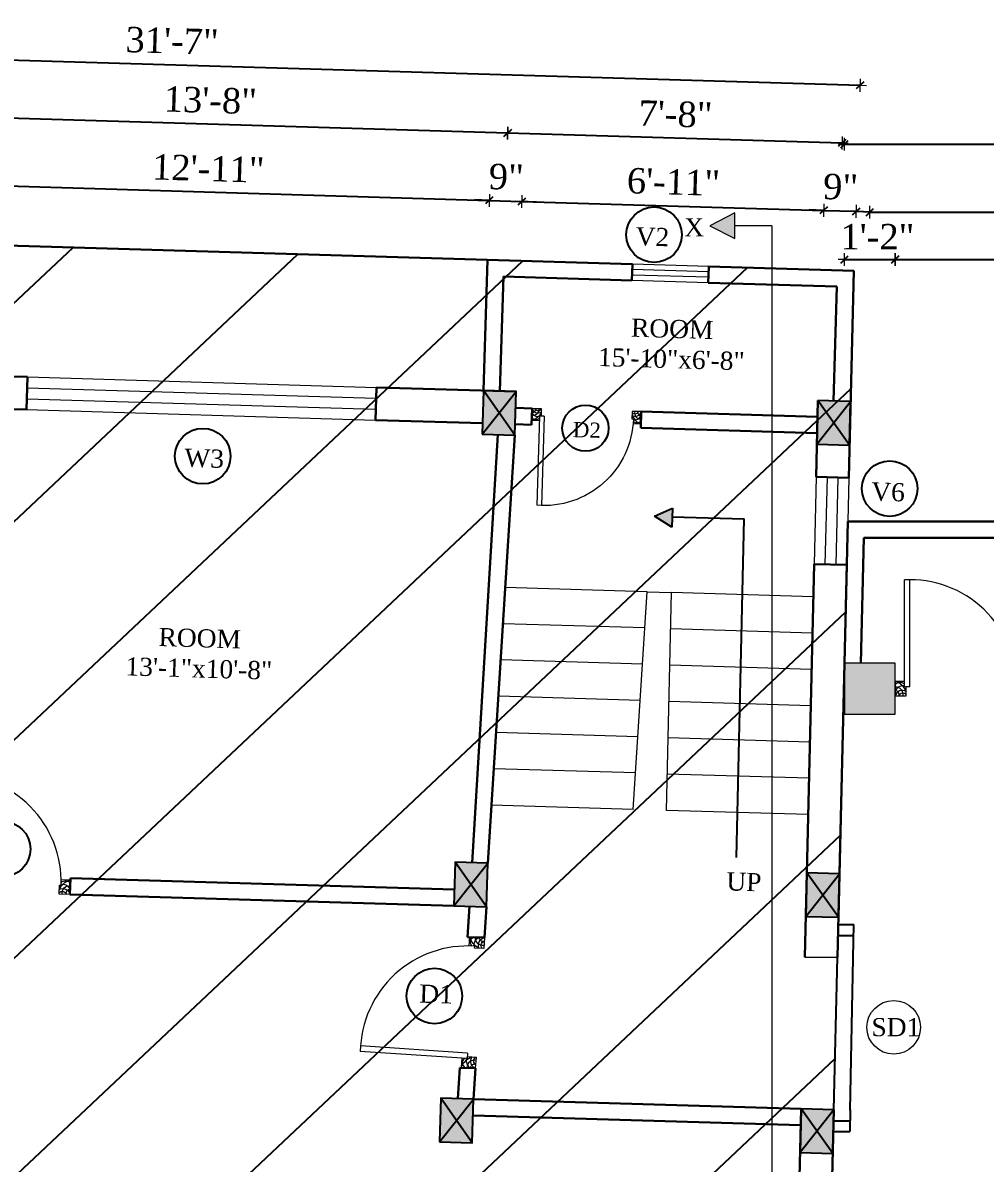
# Model space of a CAD drawing. Header units: inches. Extents: x 4069 to 291496, y -47643 to 12535.
# Drawn here: x 120166.6 to 120431.3, y -27984.9 to -27671.1 of the extents above; entities that cross this region are included whole.
import ezdxf

# ---------------------------------------------------------------- set-up
doc = ezdxf.new("R2010")
doc.units = ezdxf.units.IN
doc.header["$LTSCALE"] = 5
doc.header["$MEASUREMENT"] = 0
for name, color, linetype, lineweight in [('A-WALL', 7, 'Continuous', 9), ('Dimension', 7, 'Continuous', 18), ('DOOR', 62, 'Continuous', 0), ('Dw', 2, 'Continuous', 18), ('tefriş', 30, 'Continuous', 9)]:
    doc.layers.add(name, color=color, linetype=linetype, lineweight=lineweight)
doc.layers.add('dim line', color=7, linetype='Continuous', lineweight=15, true_color=0xfab2b2)
doc.layers.add('TEXT', color=6, linetype='Continuous')
doc.layers.add('WALL', color=7, linetype='Continuous')
doc.styles.add('ordinary', font='times.ttf')
doc.dimstyles.new('Copy of 96', dxfattribs={"dimtxt": 7, "dimasz": 4, "dimexe": 0.5, "dimexo": 0.5, "dimgap": 3, "dimtad": 1, "dimdec": 1, "dimzin": 11, "dimdsep": 46, "dimlunit": 4, "dimtxsty": 'ordinary', "dimblk": 'OBLIQUE', "dimcen": 0.09, "dimse1": 1, "dimse2": 1, "dimclrt": 6, "dimazin": 0, "dimtfac": 1, "dimtdec": 1, "dimtix": 1, "dimtmove": 2, "dimatfit": 3, "dimldrblk": 'leader', "dimfxl": 0.5, "dimfxlon": 1, "dimtolj": 1, "dimtzin": 0, "dimarcsym": 0})

# ---------------------------------------------------------------- blocks, each defined once
blk = doc.blocks.new('C1a')
at = {"color": 1, "ltscale": 5}
for p, q in [((18657.75, 4625.76), (18648.75, 4625.76)), ((18648.75, 4625.76), (18648.82, 4613.76)), ((18657.82, 4613.76), (18657.75, 4625.76)), ((18648.82, 4613.76), (18657.82, 4613.76))]:
    blk.add_line(p, q, dxfattribs=at)
blk = doc.blocks.new('A$C27B36B59')
at = {"layer": 'DOOR'}
for p, q in [((0, 4), (0, 0)), ((2.5, 4), (0, 4)), ((2.5, 2.5), (2.5, 4)), ((0, 0), (3, 0)), ((3, 2.5), (2.5, 2.5)), ((3, 0), (3, 2.5))]:
    blk.add_line(p, q, dxfattribs=at)
for centre, radius, start, end in [((-1.4, -0.54), 4.75, 22.1411, 72.838), ((1.34, 2.09), 1.64, 45.138, 144.8948), ((2.21, 0.3), 2.49, 83.3149, 152.658), ((0.13, 0.37), 2.05, 349.4875, 93.6805), ((1.96, -0.47), 2.01, 58.7447, 166.495), ((-0.06, 0.32), 1.13, 343.542, 86.947), ((2.08, -0.4), 1.17, 38.2816, 160.1519)]:
    blk.add_arc(centre, radius, start, end, dxfattribs=at)
blk = doc.blocks.new('D2')
at = {"layer": 'DOOR'}
for p, q in [((74473.95, 24047.59), (74473.95, 24018.09)), ((74473.95, 24047.59), (74475.45, 24047.59)), ((74475.45, 24047.59), (74475.45, 24018.13))]:
    blk.add_line(p, q, dxfattribs=at)
blk.add_arc((74473.95, 24047.59), 29.5, 180, 272.9146, dxfattribs=at)
at = {"layer": 'DOOR', "xscale": -1, "rotation": 180}
blk.add_blockref('A$C27B36B59', (74441.95, 24050.09), dxfattribs=at)
at = {"layer": 'DOOR', "rotation": 180}
blk.add_blockref('A$C27B36B59', (74477.95, 24050.09), dxfattribs=at)
blk = doc.blocks.new('oblique')
at = {"color": 0, "lineweight": -2}
blk.add_line((0.25, 0.25), (-0.25, -0.25), dxfattribs=at)
at = {"layer": 'dim line', "lineweight": 9}
for p, q in [((-0.4375, 0), (0.4375, 0)), ((0, 0.4375), (0, -0.4375))]:
    blk.add_line(p, q, dxfattribs=at)
blk = doc.blocks.new('*D5328')
at = {"layer": 'A-WALL', "color": 0, "lineweight": -2, "ltscale": 50, "transparency": 16777216}
blk.add_line((120139.94, -27715.31), (120294.87, -27719.94), dxfattribs=at)
at = {"layer": 'Defpoints', "color": 0, "ltscale": 50, "transparency": 16777216}
for p in [(120294.87, -27719.94), (120138.38, -27767.66), (120293.31, -27772.29)]:
    blk.add_point(p, dxfattribs=at)
at = {"layer": 'A-WALL', "color": 0, "lineweight": -2, "ltscale": 50, "transparency": 16777216, "xscale": 4, "yscale": 4, "zscale": 4}
for p, rotation in [((120139.94, -27715.31), 178.2899854279601), ((120294.87, -27719.94), 358.2899854279601)]:
    blk.add_blockref('oblique', p, dxfattribs=dict(at, rotation=rotation))
at = {"layer": 'A-WALL', "color": 6, "ltscale": 50, "transparency": 16777216, "insert": (120217.6, -27711.13), "char_height": 7, "attachment_point": 5, "rotation": 358.29, "style": 'ordinary'}
blk.add_mtext('\\A1;12\'-11"', dxfattribs=at)
blk = doc.blocks.new('_OBLIQUE')
at = {"color": 0, "linetype": 'ByBlock'}
blk.add_line((-0.5, -0.5), (0.5, 0.5), dxfattribs=at)
blk = doc.blocks.new('leader')
at = {"layer": 'Dimension'}
for p, q in [((0, -4.328), (0, 4.328)), ((-4.424, 0), (4.424, 0))]:
    blk.add_line(p, q, dxfattribs=at)
blk = doc.blocks.new('*D5329')
at = {"layer": 'A-WALL', "color": 0, "lineweight": -2, "ltscale": 50, "transparency": 16777216}
for p, q in [((120294.87, -27719.94), (120290.87, -27719.82)), ((120294.87, -27719.94), (120303.86, -27720.21)), ((120303.86, -27720.21), (120307.86, -27720.32))]:
    blk.add_line(p, q, dxfattribs=at)
at = {"layer": 'Defpoints', "color": 0, "ltscale": 50, "transparency": 16777216}
for p in [(120303.86, -27720.21), (120293.31, -27772.29), (120302.3, -27772.55)]:
    blk.add_point(p, dxfattribs=at)
at = {"layer": 'A-WALL', "color": 0, "lineweight": -2, "ltscale": 50, "transparency": 16777216, "xscale": 4, "yscale": 4, "zscale": 4}
for p, rotation in [((120294.87, -27719.94), 358.2899854279601), ((120303.86, -27720.21), 178.2899854279601)]:
    blk.add_blockref('oblique', p, dxfattribs=dict(at, rotation=rotation))
at = {"layer": 'A-WALL', "color": 6, "ltscale": 50, "transparency": 16777216, "insert": (120299.56, -27713.5), "char_height": 7, "attachment_point": 5, "rotation": 358.29, "style": 'ordinary'}
blk.add_mtext('\\A1;9"', dxfattribs=at)
blk = doc.blocks.new('*D5330')
at = {"layer": 'A-WALL', "color": 0, "lineweight": -2, "ltscale": 50, "transparency": 16777216}
blk.add_line((120303.86, -27720.21), (120386.83, -27722.68), dxfattribs=at)
at = {"layer": 'Defpoints', "color": 0, "ltscale": 50, "transparency": 16777216}
for p in [(120386.83, -27722.68), (120302.3, -27772.55), (120385.27, -27775.03)]:
    blk.add_point(p, dxfattribs=at)
at = {"layer": 'A-WALL', "color": 0, "lineweight": -2, "ltscale": 50, "transparency": 16777216, "xscale": 4, "yscale": 4, "zscale": 4}
for p, rotation in [((120303.86, -27720.21), 178.2899854279601), ((120386.83, -27722.68), 358.2899854279601)]:
    blk.add_blockref('oblique', p, dxfattribs=dict(at, rotation=rotation))
at = {"layer": 'A-WALL', "color": 6, "ltscale": 50, "transparency": 16777216, "insert": (120345.54, -27714.89), "char_height": 7, "attachment_point": 5, "rotation": 358.29, "style": 'ordinary'}
blk.add_mtext('\\A1;6\'-11"', dxfattribs=at)
blk = doc.blocks.new('*D5331')
at = {"layer": 'A-WALL', "color": 0, "lineweight": -2, "ltscale": 50, "transparency": 16777216}
for p, q in [((120386.83, -27722.68), (120382.83, -27722.56)), ((120386.83, -27722.68), (120395.82, -27722.95)), ((120395.82, -27722.95), (120399.82, -27723.07))]:
    blk.add_line(p, q, dxfattribs=at)
at = {"layer": 'Defpoints', "color": 0, "ltscale": 50, "transparency": 16777216}
for p in [(120395.82, -27722.95), (120385.27, -27775.03), (120394.26, -27775.3)]:
    blk.add_point(p, dxfattribs=at)
at = {"layer": 'A-WALL', "color": 0, "lineweight": -2, "ltscale": 50, "transparency": 16777216, "xscale": 4, "yscale": 4, "zscale": 4}
for p, rotation in [((120386.83, -27722.68), 358.2899854279601), ((120395.82, -27722.95), 178.2899854279601)]:
    blk.add_blockref('oblique', p, dxfattribs=dict(at, rotation=rotation))
at = {"layer": 'A-WALL', "color": 6, "ltscale": 50, "transparency": 16777216, "insert": (120391.52, -27716.25), "char_height": 7, "attachment_point": 5, "rotation": 358.29, "style": 'ordinary'}
blk.add_mtext('\\A1;9"', dxfattribs=at)
blk = doc.blocks.new('*D5332')
at = {"layer": 'A-WALL', "color": 0, "lineweight": -2, "ltscale": 50, "transparency": 16777216}
blk.add_line((120391.88, -27704.15), (120299.92, -27701.4), dxfattribs=at)
at = {"layer": 'Defpoints', "color": 0, "ltscale": 50, "transparency": 16777216}
for p in [(120299.92, -27701.4), (120297.8, -27772.42), (120389.76, -27775.17)]:
    blk.add_point(p, dxfattribs=at)
at = {"layer": 'A-WALL', "color": 0, "lineweight": -2, "ltscale": 50, "transparency": 16777216, "xscale": 4, "yscale": 4, "zscale": 4}
for p, rotation in [((120299.92, -27701.4), 178.2899854279555), ((120391.88, -27704.15), 358.2899854279555)]:
    blk.add_blockref('oblique', p, dxfattribs=dict(at, rotation=rotation))
at = {"layer": 'A-WALL', "color": 6, "ltscale": 50, "transparency": 16777216, "insert": (120346.1, -27696.21), "char_height": 7, "attachment_point": 5, "rotation": 358.29, "style": 'ordinary'}
blk.add_mtext('\\A1;7\'-8"', dxfattribs=at)
blk = doc.blocks.new('*D5333')
at = {"layer": 'A-WALL', "color": 0, "lineweight": -2, "ltscale": 50, "transparency": 16777216}
blk.add_line((120299.92, -27701.4), (120136, -27696.51), dxfattribs=at)
at = {"layer": 'Defpoints', "color": 0, "ltscale": 50, "transparency": 16777216}
for p in [(120136, -27696.51), (120133.88, -27767.53), (120297.8, -27772.42)]:
    blk.add_point(p, dxfattribs=at)
at = {"layer": 'A-WALL', "color": 0, "lineweight": -2, "ltscale": 50, "transparency": 16777216, "xscale": 4, "yscale": 4, "zscale": 4}
for p, rotation in [((120136, -27696.51), 178.2899854279599), ((120299.92, -27701.4), 358.2899854279599)]:
    blk.add_blockref('oblique', p, dxfattribs=dict(at, rotation=rotation))
at = {"layer": 'A-WALL', "color": 6, "ltscale": 50, "transparency": 16777216, "insert": (120218.16, -27692.4), "char_height": 7, "attachment_point": 5, "rotation": 358.29, "style": 'ordinary'}
blk.add_mtext('\\A1;13\'-8"', dxfattribs=at)
blk = doc.blocks.new('*D5335')
at = {"layer": 'A-WALL', "color": 0, "lineweight": -2, "ltscale": 50, "transparency": 16777216}
blk.add_line((120018.03, -27676.96), (120396.86, -27688.27), dxfattribs=at)
at = {"layer": 'Defpoints', "color": 0, "ltscale": 50, "transparency": 16777216}
for p in [(120396.86, -27688.27), (120015.43, -27763.99), (120394.26, -27775.3)]:
    blk.add_point(p, dxfattribs=at)
at = {"layer": 'A-WALL', "color": 0, "lineweight": -2, "ltscale": 50, "transparency": 16777216, "xscale": 4, "yscale": 4, "zscale": 4}
for p, rotation in [((120018.03, -27676.96), 178.2899854279599), ((120396.86, -27688.27), 358.2899854279599)]:
    blk.add_blockref('oblique', p, dxfattribs=dict(at, rotation=rotation))
at = {"layer": 'A-WALL', "color": 6, "ltscale": 50, "transparency": 16777216, "insert": (120207.64, -27676.05), "char_height": 7, "attachment_point": 5, "rotation": 358.29, "style": 'ordinary'}
blk.add_mtext('\\A1;31\'-7"', dxfattribs=at)
blk = doc.blocks.new('x-x')
at = {"ltscale": 5}
for points in [[(11364.03, -701.52), (11364.03, -694.51), (11357.15, -698.09)], [(11364.03, -1135.52), (11364.03, -1128.51), (11357.15, -1132.09)]]:
    blk.add_hatch(color=256, dxfattribs=at).paths.add_polyline_path(points)
for p, q in [((11364.03, -694.51), (11357.15, -698.09)), ((11364.03, -701.52), (11364.03, -694.51)), ((11357.15, -698.09), (11364.03, -701.52)), ((11374.13, -698.09), (11364.03, -698.09)), ((11374.13, -698.09), (11374.13, -1132.09)), ((11364.03, -1128.51), (11357.15, -1132.09)), ((11364.03, -1135.52), (11364.03, -1128.51)), ((11357.15, -1132.09), (11364.03, -1135.52)), ((11374.13, -1132.09), (11364.03, -1132.09))]:
    blk.add_line(p, q, dxfattribs=at)
at = {"layer": 'A-WALL', "color": 1, "ltscale": 5}
blk.add_line((11374.13, -1120.09), (11374.13, -1132.09), dxfattribs=at)
at = {"layer": 'TEXT', "style": 'ordinary'}
for p in [(11350.08, -700.97), (11350.08, -1134.1)]:
    blk.add_text('X', height=5, dxfattribs=at).set_placement(p)
blk = doc.blocks.new('*D5367')
at = {"layer": 'A-WALL', "color": 0, "lineweight": -2, "ltscale": 50, "transparency": 16777216}
blk.add_line((120392.55, -27736.19), (120406.55, -27736.19), dxfattribs=at)
at = {"layer": 'Defpoints', "color": 0, "ltscale": 50, "transparency": 16777216}
for p in [(120406.55, -27736.19), (120392.55, -27847.34), (120406.55, -27847.34)]:
    blk.add_point(p, dxfattribs=at)
at = {"layer": 'A-WALL', "color": 0, "lineweight": -2, "ltscale": 50, "transparency": 16777216, "xscale": 4, "yscale": 4, "zscale": 4, "rotation": 180}
blk.add_blockref('oblique', (120392.55, -27736.19), dxfattribs=at)
at = {"layer": 'A-WALL', "color": 0, "lineweight": -2, "ltscale": 50, "transparency": 16777216, "xscale": 4, "yscale": 4, "zscale": 4}
blk.add_blockref('oblique', (120406.55, -27736.19), dxfattribs=at)
at = {"layer": 'A-WALL', "color": 6, "ltscale": 50, "transparency": 16777216, "insert": (120401.64, -27729.93), "char_height": 7, "attachment_point": 5, "style": 'ordinary'}
blk.add_mtext('\\A1;1\'-2"', dxfattribs=at)
blk = doc.blocks.new('*D5368')
at = {"layer": 'A-WALL', "color": 0, "lineweight": -2, "ltscale": 5, "transparency": 16777216}
blk.add_line((120406.55, -27736.19), (120513.44, -27736.19), dxfattribs=at)
at = {"layer": 'Defpoints', "color": 0, "ltscale": 5, "transparency": 16777216}
for p in [(120513.44, -27736.19), (120513.44, -27775.95), (120406.55, -27847.34)]:
    blk.add_point(p, dxfattribs=at)
at = {"layer": 'A-WALL', "color": 0, "lineweight": -2, "ltscale": 5, "transparency": 16777216, "xscale": 4, "yscale": 4, "zscale": 4, "rotation": 180}
blk.add_blockref('oblique', (120406.55, -27736.19), dxfattribs=at)
at = {"layer": 'A-WALL', "color": 0, "lineweight": -2, "ltscale": 5, "transparency": 16777216, "xscale": 4, "yscale": 4, "zscale": 4}
blk.add_blockref('oblique', (120513.44, -27736.19), dxfattribs=at)
at = {"layer": 'A-WALL', "color": 6, "ltscale": 5, "transparency": 16777216, "insert": (120460, -27729.62), "char_height": 7, "attachment_point": 5, "style": 'ordinary'}
blk.add_mtext('\\A1;8\'-11"', dxfattribs=at)
blk = doc.blocks.new('*D5375')
at = {"layer": 'A-WALL', "color": 0, "lineweight": -2, "ltscale": 5, "transparency": 16777216}
blk.add_line((120399.55, -27723.15), (120520.44, -27723.15), dxfattribs=at)
at = {"layer": 'Defpoints', "color": 0, "ltscale": 5, "transparency": 16777216}
for p in [(120520.44, -27723.15), (120399.55, -27854.34), (120520.44, -27854.34)]:
    blk.add_point(p, dxfattribs=at)
at = {"layer": 'A-WALL', "color": 0, "lineweight": -2, "ltscale": 5, "transparency": 16777216, "xscale": 4, "yscale": 4, "zscale": 4, "rotation": 180}
blk.add_blockref('oblique', (120399.55, -27723.15), dxfattribs=at)
at = {"layer": 'A-WALL', "color": 0, "lineweight": -2, "ltscale": 5, "transparency": 16777216, "xscale": 4, "yscale": 4, "zscale": 4}
blk.add_blockref('oblique', (120520.44, -27723.15), dxfattribs=at)
at = {"layer": 'A-WALL', "color": 6, "ltscale": 5, "transparency": 16777216, "insert": (120460, -27716.59), "char_height": 7, "attachment_point": 5, "style": 'ordinary'}
blk.add_mtext('\\A1;10\'-1"', dxfattribs=at)
blk = doc.blocks.new('*D5378')
at = {"layer": 'A-WALL', "color": 0, "lineweight": -2, "ltscale": 5, "transparency": 16777216}
blk.add_line((120392.55, -27704.43), (120513.44, -27704.43), dxfattribs=at)
at = {"layer": 'Defpoints', "color": 0, "ltscale": 5, "transparency": 16777216}
for p in [(120513.44, -27704.43), (120513.44, -27775.95), (120392.55, -27847.34)]:
    blk.add_point(p, dxfattribs=at)
at = {"layer": 'A-WALL', "color": 0, "lineweight": -2, "ltscale": 5, "transparency": 16777216, "xscale": 4, "yscale": 4, "zscale": 4, "rotation": 180}
blk.add_blockref('oblique', (120392.55, -27704.43), dxfattribs=at)
at = {"layer": 'A-WALL', "color": 0, "lineweight": -2, "ltscale": 5, "transparency": 16777216, "xscale": 4, "yscale": 4, "zscale": 4}
blk.add_blockref('oblique', (120513.44, -27704.43), dxfattribs=at)
at = {"layer": 'A-WALL', "color": 6, "ltscale": 5, "transparency": 16777216, "insert": (120453, -27697.87), "char_height": 7, "attachment_point": 5, "style": 'ordinary'}
blk.add_mtext('\\A1;10\'-1"', dxfattribs=at)

msp = doc.modelspace()

# ---------------------------------------------------------------- hatches: boundary and pattern name
at = {"layer": 'WALL', "linetype": 'ByBlock', "ltscale": 5, "true_color": 0xf8991e}
h = msp.add_hatch(dxfattribs=at)
h.set_pattern_fill('ANSI31', color=30, scale=350, angle=-1.7100146)
h.set_pattern_definition([(43.29, (113459.694, -24627.46), (-29.99899, 31.8453), [])])
h.paths.add_polyline_path([(119792.00161, -28131.4865), (120036.93645, -27728.61617), (120395.2248, -27739.3126), (120385.39995, -28149.20196)])
h = msp.add_hatch(color=30, dxfattribs=at)
h.dxf.hatch_style = 1
h.paths.add_polyline_path([(120297.62503, -27778.41755), (120292.94799, -27784.28059), (120301.94398, -27784.54916)])
h.paths.add_polyline_path([(120301.94398, -27784.54916), (120302.30207, -27772.5545), (120297.62503, -27778.41755)])
h.paths.add_polyline_path([(120297.62503, -27778.41755), (120302.30207, -27772.5545), (120293.30608, -27772.28593)])
h.paths.add_polyline_path([(120293.30608, -27772.28593), (120292.94799, -27784.28059), (120297.62503, -27778.41755)])
h = msp.add_hatch(color=30, dxfattribs=at)
h.dxf.hatch_style = 1
h.paths.add_polyline_path([(120393.97687, -27787.29673), (120389.62095, -27781.16402), (120384.98071, -27787.02816)])
h.paths.add_polyline_path([(120393.97687, -27787.29673), (120394.26119, -27775.29987), (120389.62095, -27781.16402)])
h.paths.add_polyline_path([(120394.26119, -27775.29987), (120385.26503, -27775.0313), (120389.62095, -27781.16402)])
h.paths.add_polyline_path([(120389.62095, -27781.16402), (120385.26503, -27775.0313), (120384.98071, -27787.02816)])
at = {"layer": 'WALL', "linetype": 'ByBlock', "ltscale": 5}
msp.add_hatch(color=2, dxfattribs=at).paths.add_polyline_path([(120340.32778, -27806.86954), (120345.25846, -27804.61309), (120345.10184, -27809.85899)])
at = {"layer": 'WALL', "linetype": 'ByBlock', "ltscale": 5, "true_color": 0xf8991e}
h = msp.add_hatch(color=30, dxfattribs=at)
h.dxf.hatch_style = 1
h.paths.add_polyline_path([(120406.55395, -27847.33726), (120392.55395, -27847.33726), (120392.55395, -27861.33726), (120406.55395, -27861.33726)])
h = msp.add_hatch(color=30, dxfattribs=at)
h.dxf.hatch_style = 1
h.paths.add_polyline_path([(120289.7912, -27908.24159), (120285.11416, -27914.10464), (120294.11015, -27914.37321)])
h.paths.add_polyline_path([(120294.11015, -27914.37321), (120294.46824, -27902.37855), (120289.7912, -27908.24159)])
h.paths.add_polyline_path([(120289.7912, -27908.24159), (120294.46824, -27902.37855), (120285.47225, -27902.10998)])
h.paths.add_polyline_path([(120285.47225, -27902.10998), (120285.11416, -27914.10464), (120289.7912, -27908.24159)])
h = msp.add_hatch(color=30, dxfattribs=at)
h.dxf.hatch_style = 1
h.paths.add_polyline_path([(120390.89676, -27917.2627), (120386.54084, -27911.12998), (120381.9006, -27916.99412)])
h.paths.add_polyline_path([(120390.89676, -27917.2627), (120391.18108, -27905.26584), (120386.54084, -27911.12998)])
h.paths.add_polyline_path([(120391.18108, -27905.26584), (120382.18492, -27904.99727), (120386.54084, -27911.12998)])
h.paths.add_polyline_path([(120386.54084, -27911.12998), (120382.18492, -27904.99727), (120381.9006, -27916.99412)])
h = msp.add_hatch(color=30, dxfattribs=at)
h.dxf.hatch_style = 1
h.paths.add_polyline_path([(120285.87428, -27973.15362), (120281.19724, -27979.01666), (120290.19323, -27979.28523)])
h.paths.add_polyline_path([(120290.19323, -27979.28523), (120290.55132, -27967.29057), (120285.87428, -27973.15362)])
h.paths.add_polyline_path([(120285.87428, -27973.15362), (120290.55132, -27967.29057), (120281.55533, -27967.022)])
h.paths.add_polyline_path([(120281.55533, -27967.022), (120281.19724, -27979.01666), (120285.87428, -27973.15362)])
h = msp.add_hatch(color=30, dxfattribs=at)
h.dxf.hatch_style = 1
h.paths.add_polyline_path([(120389.35671, -27982.24568), (120385.00079, -27976.11296), (120380.36055, -27981.97711)])
h.paths.add_polyline_path([(120389.35671, -27982.24568), (120389.64103, -27970.24882), (120385.00079, -27976.11296)])
h.paths.add_polyline_path([(120389.64103, -27970.24882), (120380.64486, -27969.98025), (120385.00079, -27976.11296)])
h.paths.add_polyline_path([(120385.00079, -27976.11296), (120380.64486, -27969.98025), (120380.36055, -27981.97711)])

# ---------------------------------------------------------------- linework, layer by layer
at = {"color": 1, "ltscale": 5}
for p, q in [((120292.94799, -27784.28059), (120302.30207, -27772.5545)), ((120301.94398, -27784.54916), (120293.30608, -27772.28593)), ((120384.98071, -27787.02816), (120394.26119, -27775.29987)), ((120393.97687, -27787.29673), (120385.26503, -27775.0313)), ((120298.98472, -27836.4839), (120298.6503, -27836.46269)), ((120285.11416, -27914.10464), (120294.46824, -27902.37855)), ((120294.11015, -27914.37321), (120285.47225, -27902.10998)), ((120381.9006, -27916.99412), (120391.18108, -27905.26584)), ((120390.89676, -27917.2627), (120382.18492, -27904.99727)), ((120281.19724, -27979.01666), (120290.55132, -27967.29057)), ((120290.19323, -27979.28523), (120281.55533, -27967.022)), ((120389.64103, -27970.24882), (120380.36055, -27981.97711)), ((120389.35671, -27982.24568), (120380.64486, -27969.98025))]:
    msp.add_line(p, q, dxfattribs=at)
at = {"layer": 'A-WALL', "lineweight": 30}
for p, q in [((120334.25193, -27737.4923), (120036.93645, -27728.61617)), ((120293.30608, -27772.28593), (120294.38036, -27736.30197)), ((120334.11764, -27741.9903), (120334.25193, -27737.4923)), ((120355.10829, -27742.61696), (120355.24257, -27738.11896)), ((120395.11414, -27739.3093), (120355.24257, -27738.11896)), ((120393.76363, -27796.29438), (120395.11414, -27739.3093)), ((120297.80408, -27772.42022), (120298.74407, -27740.93425)), ((120334.11764, -27741.9903), (120298.74407, -27740.93425)), ((120390.48186, -27743.67301), (120355.10829, -27742.61696)), ((120390.48186, -27743.67301), (120389.54187, -27775.15898)), ((120167.86197, -27768.54089), (120111.00701, -27766.84353)), ((120167.5934, -27777.53689), (120167.86197, -27768.54089)), ((120263.55065, -27780.40162), (120263.81922, -27771.40563)), ((120302.30207, -27772.5545), (120263.81922, -27771.40563)), ((120167.5934, -27777.53689), (120138.10654, -27776.65658)), ((120306.66579, -27777.18678), (120302.16779, -27777.0525)), ((120306.66579, -27777.18678), (120306.5315, -27781.68478)), ((120384.76747, -27796.0258), (120385.26503, -27775.0313)), ((120293.03751, -27781.28193), (120263.55065, -27780.40162)), ((120336.65123, -27778.08198), (120336.51694, -27782.57997)), ((120385.18607, -27779.53095), (120336.65123, -27778.08198)), ((120306.5315, -27781.68478), (120302.03351, -27781.5505)), ((120385.05179, -27784.02894), (120336.51694, -27782.57997)), ((120297.26347, -27784.40943), (120290.15276, -27902.24971)), ((120301.94398, -27784.54916), (120294.46824, -27902.37855)), ((120384.76747, -27796.0258), (120393.76363, -27796.29438)), ((120392.55395, -27847.33726), (120393.47822, -27808.33726)), ((120393.47822, -27808.33726), (120474.44021, -27808.33726)), ((120397.05521, -27847.33726), (120397.87284, -27812.83726)), ((120397.87284, -27812.83726), (120478.94021, -27812.83726)), ((120381.63387, -27928.24882), (120384.19886, -27820.01861)), ((120384.19886, -27820.01861), (120393.19502, -27820.28718)), ((120391.18108, -27905.26584), (120393.19502, -27820.28718)), ((120392.55395, -27847.33726), (120390.6364, -27928.24882)), ((120390.89676, -27917.2627), (120391.91559, -27874.27282)), ((120179.54769, -27910.95303), (120179.68198, -27906.45503)), ((120179.68198, -27906.45503), (120285.24844, -27909.60664)), ((120179.54769, -27910.95303), (120285.11416, -27914.10464)), ((120289.42964, -27914.23347), (120288.91742, -27922.72197)), ((120294.11015, -27914.37321), (120293.53939, -27922.85995)), ((120288.91742, -27922.72197), (120293.53939, -27922.85995)), ((120286.74806, -27958.67324), (120286.23584, -27967.16174)), ((120286.74806, -27958.67324), (120291.12208, -27958.80383)), ((120291.12208, -27958.80383), (120290.55132, -27967.29057)), ((120290.55132, -27967.29057), (120380.64486, -27969.98025)), ((120290.41704, -27971.78857), (120380.51058, -27974.47824)), ((120377.25674, -28112.94281), (120380.64486, -27969.98025)), ((120385.39995, -28149.20196), (120389.64103, -27970.24882))]:
    msp.add_line(p, q, dxfattribs=at)
at = {"layer": 'A-WALL', "ltscale": 5}
msp.add_line((120381.63387, -27928.24882), (120390.6364, -27928.24882), dxfattribs=at)
msp.add_lwpolyline([(120392.55395, -27861.33726), (120406.55395, -27861.33726), (120406.55395, -27847.33726), (120392.55395, -27847.33726)], close=True, dxfattribs=at)
msp.add_circle((120406.10805, -27947.54014), 7.38406, dxfattribs=at)
at = {"layer": 'Dw', "color": 3}
for p, q in [((120355.19781, -27739.61829), (120334.20716, -27738.99163)), ((120355.24257, -27738.11896), (120334.25193, -27737.4923)), ((120355.10829, -27742.61696), (120334.11764, -27741.9903)), ((120355.15305, -27741.11763), (120334.1624, -27740.49097)), ((120167.86197, -27768.54089), (120263.81922, -27771.40563)), ((120167.77245, -27771.53956), (120263.7297, -27774.40429)), ((120167.68293, -27774.53822), (120263.64017, -27777.40295)), ((120167.5934, -27777.53689), (120263.55065, -27780.40162)), ((120384.76681, -27796.05347), (120384.1982, -27820.04628)), ((120387.76597, -27796.12455), (120387.19736, -27820.11736)), ((120390.76513, -27796.19563), (120390.19652, -27820.18844)), ((120393.76429, -27796.26671), (120393.19567, -27820.25951))]:
    msp.add_line(p, q, dxfattribs=at)
at = {"layer": 'tefriş', "ltscale": 5}
for p, q in [((120338.26576, -27827.65216), (120299.28313, -27826.48836)), ((120334.46454, -27887.5654), (120338.26576, -27827.65216)), ((120338.26576, -27827.65216), (120345.00297, -27827.85329)), ((120343.58136, -27887.83834), (120345.00297, -27827.85329)), ((120383.9856, -27829.01709), (120345.00297, -27827.85329)), ((120337.63294, -27837.62648), (120298.6503, -27836.46269)), ((120383.7486, -27839.01712), (120344.76597, -27837.85332)), ((120337.00011, -27847.60081), (120298.01748, -27846.43702)), ((120383.51168, -27849.01412), (120344.52905, -27847.85032)), ((120336.36728, -27857.57514), (120297.38465, -27856.41135)), ((120383.2748, -27859.00923), (120344.29217, -27857.84544)), ((120335.73161, -27867.59432), (120296.74898, -27866.43052)), ((120383.03784, -27869.00813), (120344.05521, -27867.84433)), ((120335.10163, -27877.5238), (120296.119, -27876.36001)), ((120382.80091, -27879.00513), (120343.81828, -27877.84133)), ((120334.46454, -27887.5654), (120295.48191, -27886.40161)), ((120382.56399, -27889.00214), (120343.58136, -27887.83834))]:
    msp.add_line(p, q, dxfattribs=at)
at = {"layer": 'TEXT'}
for centre, radius in [((120340.1949, -27729.39684), 7.64038), ((120321.31429, -27782.63737), 6.36673), ((120216.06608, -27790.33783), 7.64038), ((120405.00839, -27799.26183), 7.64038), ((120161.02725, -27898.47519), 7.64038), ((120279.79046, -27938.93044), 7.64038)]:
    msp.add_circle(centre, radius, dxfattribs=at)
at = {"layer": 'WALL', "color": 2, "linetype": 'ByBlock', "ltscale": 5}
for p, q in [((120340.32778, -27806.86954), (120345.25846, -27804.61309)), ((120345.25846, -27804.61309), (120345.10184, -27809.85899)), ((120345.10184, -27809.85899), (120340.32778, -27806.86954)), ((120345.18676, -27807.0146), (120364.98793, -27807.60575)), ((120362.89943, -27900.76759), (120364.98793, -27807.60575))]:
    msp.add_line(p, q, dxfattribs=at)
at = {"layer": 'WALL', "color": 2, "linetype": 'ByBlock'}
for p, q in [((120390.84969, -27919.24882), (120395.13722, -27919.24882)), ((120394.13976, -27970.35544), (120395.13722, -27919.24882)), ((120390.77859, -27922.24882), (120395.07866, -27922.24882)), ((120389.64103, -27970.24882), (120390.6364, -27928.24882)), ((120394.14229, -27970.24882), (120394.00009, -27976.24882)), ((120389.56993, -27973.24882), (120394.07119, -27973.24882)), ((120389.49883, -27976.24882), (120394.01309, -27976.24882))]:
    msp.add_line(p, q, dxfattribs=at)
at = {"layer": 'WALL', "color": 2, "linetype": 'ByBlock', "ltscale": 5}
for points in [[(120292.94799, -27784.28059), (120301.94398, -27784.54916), (120302.30207, -27772.5545), (120293.30608, -27772.28593)], [(120385.26503, -27775.0313), (120384.98071, -27787.02816), (120393.97687, -27787.29673), (120394.26119, -27775.29987)], [(120285.11416, -27914.10464), (120294.11015, -27914.37321), (120294.46824, -27902.37855), (120285.47225, -27902.10998)], [(120382.18492, -27904.99727), (120381.9006, -27916.99412), (120390.89676, -27917.2627), (120391.18108, -27905.26584)], [(120281.19724, -27979.01666), (120290.19323, -27979.28523), (120290.55132, -27967.29057), (120281.55533, -27967.022)], [(120380.64486, -27969.98025), (120380.36055, -27981.97711), (120389.35671, -27982.24568), (120389.64103, -27970.24882)]]:
    msp.add_lwpolyline(points, close=True, dxfattribs=at)

# ---------------------------------------------------------------- block references
at = {"layer": 'A-WALL', "color": 1}
msp.add_blockref('x-x', (108998.42101, -27028.89581), dxfattribs=at)
at = {"layer": 'WALL', "color": 2, "linetype": 'ByBlock', "xscale": -0.8332999999984168, "yscale": 0.8333000000002357, "zscale": 0.8333, "rotation": 358.2899854279544}
msp.add_blockref('D2', (181743.4629, -49661.20351), dxfattribs=at)
at = {"layer": 'WALL', "color": 2, "linetype": 'ByBlock', "ltscale": 5}
for p, rotation in [((101606.78776, -31842.23409), 358.2899854279544), ((101603.70765, -31972.20005), 358.2899854281578), ((101602.1676, -32037.18304), 358.2899854281289)]:
    msp.add_blockref('C1a', p, dxfattribs=dict(at, rotation=rotation))
at = {"layer": 'WALL', "color": 2, "linetype": 'ByBlock'}
for p, rotation in [((194884.50517, -3806.24934), 180.0000000001832), ((195306.02447, -6092.99443), 178.2899854279543), ((101292.8012, 47965.07745), 266.1524916296482)]:
    msp.add_blockref('D2', p, dxfattribs=dict(at, rotation=rotation))

# ---------------------------------------------------------------- texts
at = {"layer": 'TEXT', "style": 'ordinary'}
for s, height, rotation, p in [('V2', 5, 358.2903735, (120335.0727, -27732.3094)), ('D2', 4.1665, 358.2895973, (120317.82475, -27785.08761)), ('W3', 5, 358.2903735, (120210.94389, -27793.2504)), ('V6', 5, 358.2903735, (120399.88619, -27802.53212)), ('UP', 5, 358.2895973, (120360.0192, -27909.84057)), ('D1', 5, 358.2895973, (120275.58481, -27940.73081))]:
    msp.add_text(s, height=height, rotation=rotation, dxfattribs=at).set_placement(p)
msp.add_text('SD1', height=5, dxfattribs=at).set_placement((120399.99053, -27949.98426))
at = {"layer": 'TEXT', "char_height": 5, "attachment_point": 8, "rotation": 358.2895973, "style": 'ordinary'}
for s, insert in [('ROOM\\P15\'-10"x6\'-8"', (120344.87748, -27766.18722)), ('ROOM\\P13\'-1"x10\'-8"', (120214.92339, -27851.32974))]:
    msp.add_mtext_dynamic_manual_height_columns(s, width=101.5687276, gutter_width=1720.71691, heights=[0], dxfattribs=dict(at, insert=insert))

# ---------------------------------------------------------------- dimensions: what is measured, and where the dimension line sits
at = {"layer": 'A-WALL', "ltscale": 50}
for base, p1, p2, angle, picture, middle in [((120396.85932, -27688.27282), (120015.42997, -27763.99015), (120394.26119, -27775.29987), 358.2899854, '*D5335', (120207.63978, -27676.05023)), ((120135.99728, -27696.50917), (120297.80408, -27772.42022), (120133.87711, -27767.5263), 358.2899854, '*D5333', (120218.15653, -27692.39849)), ((120294.86893, -27719.93682), (120138.37511, -27767.66059), (120293.30608, -27772.28593), 178.2899854, '*D5328', (120217.59741, -27711.12704)), ((120303.86492, -27720.20539), (120293.30608, -27772.28593), (120302.30207, -27772.5545), 178.2899854, '*D5329', (120299.563, -27713.50337)), ((120386.82787, -27722.68218), (120302.30207, -27772.5545), (120385.26503, -27775.0313), 178.2899854, '*D5330', (120345.54217, -27714.88614)), ((120395.82403, -27722.95076), (120385.26503, -27775.0313), (120394.26119, -27775.29987), 178.2899854, '*D5331', (120391.52203, -27716.24874))]:
    dim = msp.add_linear_dim(base=base, p1=p1, p2=p2, angle=angle, dimstyle='Copy of 96', override={"dimdec": 0, "dimblk": 'oblique', "dimtdec": 0, "dimarcsym": 1}, dxfattribs=at)
    dim.commit()
    dim.dimension.update_dxf_attribs({"geometry": picture, "text_midpoint": middle})
dim = msp.add_aligned_dim(p1=(120389.76311, -27775.16559), p2=(120297.80408, -27772.42022), distance=-71.04877, dimstyle='Copy of 96', override={"dimdec": 0, "dimblk": 'oblique', "dimtdec": 0, "dimarcsym": 1}, dxfattribs=at)
dim.commit()
dim.dimension.update_dxf_attribs({"geometry": '*D5332', "text_midpoint": (120346.09983, -27696.20804)})
at = {"layer": 'A-WALL', "ltscale": 5}
for base, p1, p2, picture, middle in [((120513.44021, -27704.4279), (120392.55395, -27847.33726), (120513.44021, -27775.95386), '*D5378', (120452.99708, -27697.86734)), ((120520.44021, -27723.14824), (120399.55395, -27854.33726), (120520.44021, -27854.33726), '*D5375', (120459.99708, -27716.58768)), ((120513.44021, -27736.18548), (120406.55395, -27847.33726), (120513.44021, -27775.95386), '*D5368', (120459.99708, -27729.62492))]:
    dim = msp.add_linear_dim(base=base, p1=p1, p2=p2, dimstyle='Copy of 96', override={"dimdec": 0, "dimblk": 'oblique', "dimtdec": 0, "dimarcsym": 1}, dxfattribs=at)
    dim.commit()
    dim.dimension.update_dxf_attribs({"geometry": picture, "text_midpoint": middle})
at = {"layer": 'A-WALL', "ltscale": 50}
dim = msp.add_linear_dim(base=(120406.55395, -27736.18548), p1=(120392.55395, -27847.33726), p2=(120406.55395, -27847.33726), dimstyle='Copy of 96', override={"dimdec": 0, "dimblk": 'oblique', "dimtdec": 0, "dimarcsym": 1}, dxfattribs=at)
dim.commit()
dim.dimension.update_dxf_attribs({"geometry": '*D5367', "text_midpoint": (120401.64143, -27729.93199), "dimtype": 160})

doc.saveas('drawing.dxf')
